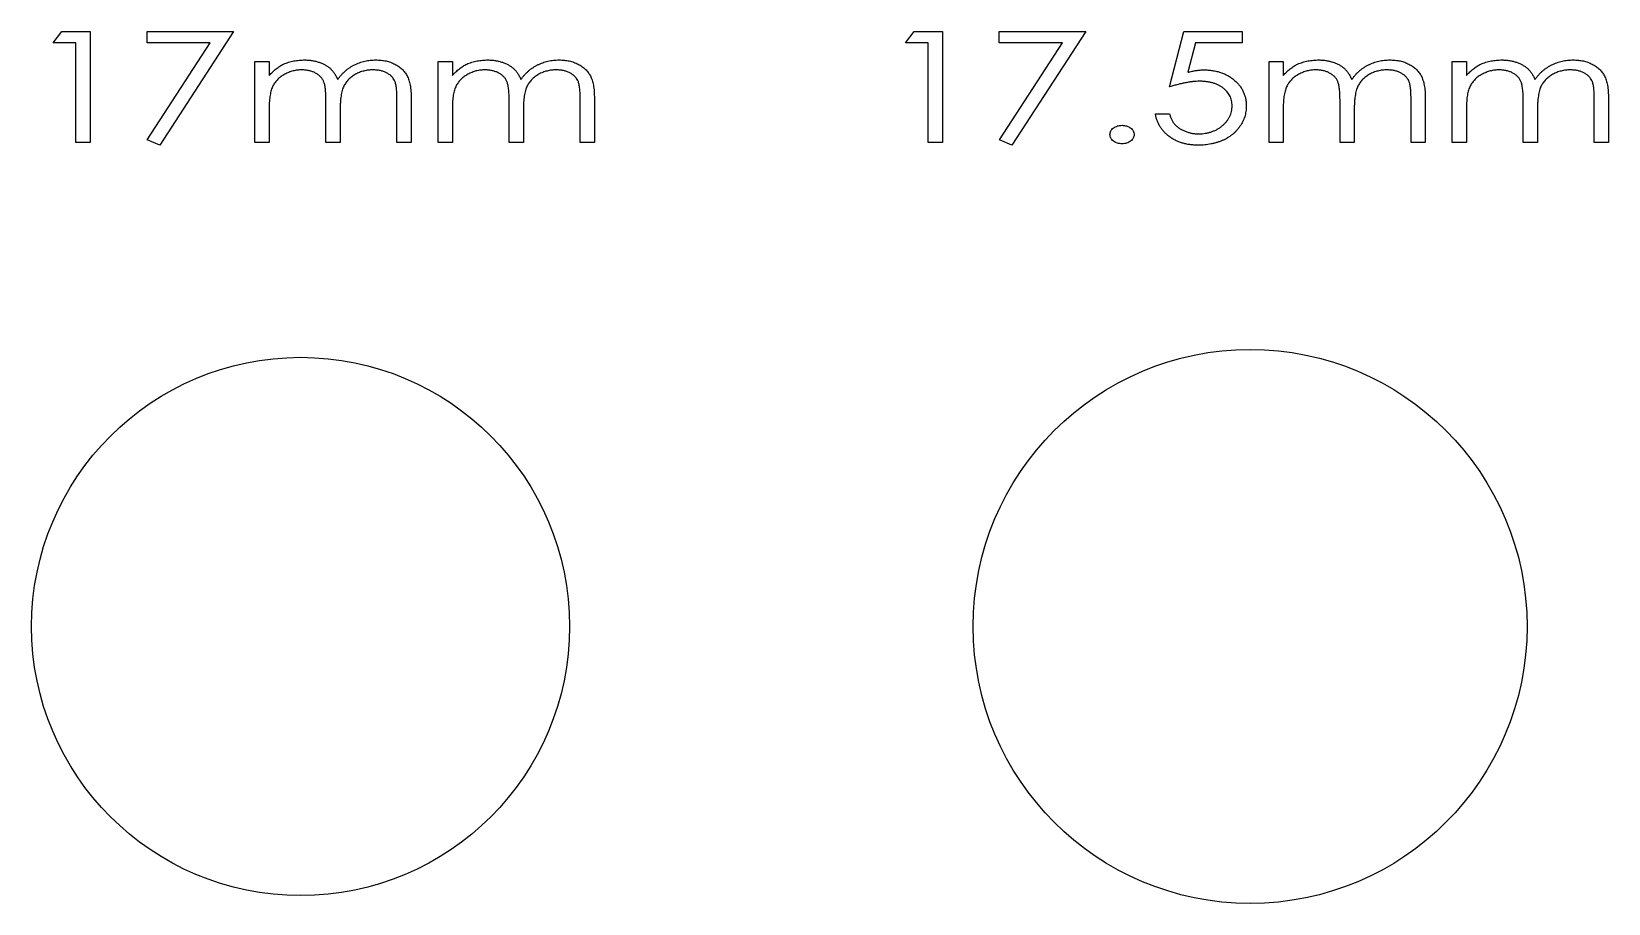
# Model space of a CAD drawing. Header units: millimetres. Extents: x 0 to 300, y -15 to 160.
# Drawn here: x 201.5 to 251.32, y 81.25 to 108.79 of the extents above; entities that cross this region are included whole.
import ezdxf

# ---------------------------------------------------------------- set-up
doc = ezdxf.new("R2010")
doc.units = ezdxf.units.MM

msp = doc.modelspace()

# ---------------------------------------------------------------- linework, layer by layer
at = {"color": 7, "linetype": 'Continuous', "lineweight": 25}
for p, q in [((202.186, 108.431), (202.46, 108.79)), ((202.46, 108.79), (203.353, 108.79)), ((203.353, 108.79), (203.353, 105.29)), ((205.148, 108.79), (207.885, 108.79)), ((205.148, 108.431), (205.148, 108.79)), ((207.885, 108.79), (205.552, 105.2)), ((229.109, 108.431), (229.383, 108.79)), ((229.383, 108.79), (230.276, 108.79)), ((230.276, 108.79), (230.276, 105.29)), ((232.071, 108.79), (234.808, 108.79)), ((232.071, 108.431), (232.071, 108.79)), ((234.808, 108.79), (232.475, 105.2)), ((237.455, 107.04), (237.904, 108.79)), ((237.904, 108.79), (239.744, 108.79)), ((239.744, 108.79), (239.744, 108.431)), ((202.904, 108.431), (202.186, 108.431)), ((202.904, 105.29), (202.904, 108.431)), ((207.148, 108.431), (205.148, 108.431)), ((205.158, 105.372), (207.148, 108.431)), ((229.827, 108.431), (229.109, 108.431)), ((229.827, 105.29), (229.827, 108.431)), ((234.071, 108.431), (232.071, 108.431)), ((232.081, 105.372), (234.071, 108.431)), ((238.269, 108.431), (238.031, 107.503)), ((239.744, 108.431), (238.269, 108.431)), ((208.558, 107.848), (209.007, 107.848)), ((208.558, 105.29), (208.558, 107.848)), ((209.007, 107.848), (209.007, 107.403)), ((214.346, 107.848), (214.795, 107.848)), ((214.346, 105.29), (214.346, 107.848)), ((214.795, 107.848), (214.795, 107.403)), ((240.596, 107.848), (241.045, 107.848)), ((240.596, 105.29), (240.596, 107.848)), ((241.045, 107.848), (241.045, 107.403)), ((246.385, 107.848), (246.834, 107.848)), ((246.385, 105.29), (246.385, 107.848)), ((246.834, 107.848), (246.834, 107.403)), ((213.045, 105.29), (213.045, 106.677)), ((213.494, 106.676), (213.494, 105.29)), ((218.834, 105.29), (218.834, 106.677)), ((219.282, 106.676), (219.282, 105.29)), ((245.084, 105.29), (245.084, 106.677)), ((245.532, 106.676), (245.532, 105.29)), ((250.872, 105.29), (250.872, 106.677)), ((251.321, 106.676), (251.321, 105.29)), ((209.007, 106.366), (209.007, 105.29)), ((210.802, 105.29), (210.802, 106.591)), ((211.25, 106.285), (211.25, 105.29)), ((214.795, 106.366), (214.795, 105.29)), ((216.59, 105.29), (216.59, 106.591)), ((217.039, 106.285), (217.039, 105.29)), ((237.007, 106.188), (237.455, 106.188)), ((241.045, 106.366), (241.045, 105.29)), ((242.84, 105.29), (242.84, 106.591)), ((243.289, 106.285), (243.289, 105.29)), ((246.834, 106.366), (246.834, 105.29)), ((248.628, 105.29), (248.628, 106.591)), ((249.077, 106.285), (249.077, 105.29)), ((203.353, 105.29), (202.904, 105.29)), ((205.552, 105.2), (205.158, 105.372)), ((209.007, 105.29), (208.558, 105.29)), ((211.25, 105.29), (210.802, 105.29)), ((213.494, 105.29), (213.045, 105.29)), ((214.795, 105.29), (214.346, 105.29)), ((217.039, 105.29), (216.59, 105.29)), ((219.282, 105.29), (218.834, 105.29)), ((230.276, 105.29), (229.827, 105.29)), ((232.475, 105.2), (232.081, 105.372)), ((241.045, 105.29), (240.596, 105.29)), ((243.289, 105.29), (242.84, 105.29)), ((245.532, 105.29), (245.084, 105.29)), ((246.834, 105.29), (246.385, 105.29)), ((249.077, 105.29), (248.628, 105.29)), ((251.321, 105.29), (250.872, 105.29))]:
    msp.add_line(p, q, dxfattribs=at)
for centre, radius in [((240, 90), 8.75), ((210, 90), 8.5)]:
    msp.add_circle(centre, radius, dxfattribs=at)
for points, knots in [([(209.007, 107.403), (209.043, 107.442), (209.114, 107.518), (209.227, 107.616), (209.341, 107.699), (209.421, 107.742), (209.46, 107.763)], [0, 0, 0, 0, 0.275334, 0.531598, 0.772747, 1, 1, 1, 1]), ([(209.46, 107.763), (209.513, 107.783), (209.621, 107.823), (209.788, 107.863), (209.959, 107.888), (210.075, 107.891), (210.133, 107.893)], [0, 0, 0, 0, 0.248666, 0.497511, 0.746763, 1, 1, 1, 1]), ([(210.133, 107.893), (210.173, 107.892), (210.251, 107.89), (210.366, 107.876), (210.478, 107.853), (210.586, 107.821), (210.687, 107.781), (210.78, 107.736), (210.864, 107.684), (210.938, 107.625), (211.006, 107.556), (211.067, 107.474), (211.124, 107.38), (211.156, 107.311), (211.172, 107.275)], [0, 0, 0, 0, 0.091495, 0.181331, 0.269692, 0.35767, 0.442954, 0.523017, 0.598806, 0.67121, 0.744319, 0.822785, 0.90752, 1, 1, 1, 1]), ([(211.172, 107.275), (211.19, 107.3), (211.226, 107.349), (211.284, 107.418), (211.345, 107.482), (211.409, 107.542), (211.476, 107.598), (211.547, 107.648), (211.621, 107.694), (211.699, 107.736), (211.778, 107.773), (211.86, 107.804), (211.943, 107.832), (212.027, 107.855), (212.113, 107.871), (212.201, 107.884), (212.29, 107.891), (212.35, 107.892), (212.38, 107.893)], [0, 0, 0, 0, 0.064963, 0.128426, 0.191314, 0.253159, 0.314906, 0.376509, 0.438526, 0.50052, 0.562959, 0.624754, 0.686477, 0.748159, 0.810399, 0.87263, 0.935901, 1, 1, 1, 1]), ([(212.38, 107.893), (212.435, 107.891), (212.542, 107.888), (212.699, 107.864), (212.845, 107.821), (212.958, 107.772), (213.043, 107.725), (213.102, 107.688), (213.157, 107.646), (213.207, 107.601), (213.254, 107.553), (213.296, 107.502), (213.334, 107.447), (213.368, 107.388), (213.398, 107.324), (213.424, 107.253), (213.445, 107.175), (213.464, 107.09), (213.477, 106.997), (213.487, 106.896), (213.493, 106.788), (213.493, 106.714), (213.494, 106.676)], [0, 0, 0, 0, 0.087023, 0.170139, 0.24949, 0.327188, 0.365264, 0.402195, 0.438365, 0.473992, 0.509038, 0.543984, 0.579069, 0.614529, 0.651259, 0.69104, 0.733662, 0.779794, 0.829169, 0.882307, 0.939338, 1, 1, 1, 1]), ([(214.795, 107.403), (214.832, 107.442), (214.902, 107.518), (215.015, 107.616), (215.129, 107.699), (215.209, 107.742), (215.248, 107.763)], [0, 0, 0, 0, 0.275334, 0.531598, 0.772747, 1, 1, 1, 1]), ([(215.248, 107.763), (215.302, 107.783), (215.409, 107.823), (215.577, 107.863), (215.748, 107.888), (215.864, 107.891), (215.922, 107.893)], [0, 0, 0, 0, 0.248666, 0.497511, 0.746763, 1, 1, 1, 1]), ([(215.922, 107.893), (215.961, 107.892), (216.039, 107.89), (216.154, 107.876), (216.266, 107.853), (216.374, 107.821), (216.476, 107.781), (216.569, 107.736), (216.652, 107.684), (216.727, 107.625), (216.794, 107.556), (216.855, 107.474), (216.913, 107.38), (216.944, 107.311), (216.961, 107.275)], [0, 0, 0, 0, 0.091495, 0.181331, 0.269692, 0.35767, 0.442954, 0.523017, 0.598806, 0.67121, 0.744319, 0.822785, 0.90752, 1, 1, 1, 1]), ([(216.961, 107.275), (216.979, 107.3), (217.014, 107.349), (217.072, 107.418), (217.133, 107.482), (217.197, 107.542), (217.264, 107.598), (217.336, 107.648), (217.41, 107.694), (217.487, 107.736), (217.567, 107.773), (217.648, 107.804), (217.731, 107.832), (217.816, 107.855), (217.902, 107.871), (217.989, 107.884), (218.078, 107.891), (218.138, 107.892), (218.168, 107.893)], [0, 0, 0, 0, 0.064963, 0.128426, 0.191314, 0.253159, 0.314906, 0.376509, 0.438526, 0.50052, 0.562959, 0.624754, 0.686477, 0.748159, 0.810399, 0.87263, 0.935901, 1, 1, 1, 1]), ([(218.168, 107.893), (218.223, 107.891), (218.331, 107.888), (218.487, 107.864), (218.633, 107.821), (218.747, 107.772), (218.831, 107.725), (218.891, 107.688), (218.945, 107.646), (218.996, 107.601), (219.043, 107.553), (219.085, 107.502), (219.123, 107.447), (219.157, 107.388), (219.187, 107.324), (219.212, 107.253), (219.234, 107.175), (219.252, 107.09), (219.266, 106.997), (219.276, 106.896), (219.281, 106.788), (219.282, 106.714), (219.282, 106.676)], [0, 0, 0, 0, 0.087023, 0.170139, 0.24949, 0.327188, 0.365264, 0.402195, 0.438365, 0.473992, 0.509038, 0.543984, 0.579069, 0.614529, 0.651259, 0.69104, 0.733662, 0.779794, 0.829169, 0.882307, 0.939338, 1, 1, 1, 1]), ([(241.045, 107.403), (241.082, 107.442), (241.152, 107.518), (241.265, 107.616), (241.379, 107.699), (241.459, 107.742), (241.498, 107.763)], [0, 0, 0, 0, 0.275334, 0.531598, 0.772747, 1, 1, 1, 1]), ([(241.498, 107.763), (241.552, 107.783), (241.659, 107.823), (241.827, 107.863), (241.998, 107.888), (242.114, 107.891), (242.172, 107.893)], [0, 0, 0, 0, 0.248666, 0.497511, 0.746763, 1, 1, 1, 1]), ([(242.172, 107.893), (242.211, 107.892), (242.289, 107.89), (242.404, 107.876), (242.516, 107.853), (242.624, 107.821), (242.726, 107.781), (242.819, 107.736), (242.902, 107.684), (242.977, 107.625), (243.044, 107.556), (243.105, 107.474), (243.163, 107.38), (243.194, 107.311), (243.211, 107.275)], [0, 0, 0, 0, 0.091495, 0.181331, 0.269692, 0.35767, 0.442954, 0.523017, 0.598806, 0.67121, 0.744319, 0.822785, 0.90752, 1, 1, 1, 1]), ([(243.211, 107.275), (243.229, 107.3), (243.264, 107.349), (243.322, 107.418), (243.383, 107.482), (243.447, 107.542), (243.514, 107.598), (243.586, 107.648), (243.66, 107.694), (243.737, 107.736), (243.817, 107.773), (243.898, 107.804), (243.981, 107.832), (244.066, 107.855), (244.152, 107.871), (244.239, 107.884), (244.328, 107.891), (244.388, 107.892), (244.418, 107.893)], [0, 0, 0, 0, 0.064963, 0.128426, 0.191314, 0.253159, 0.314906, 0.376509, 0.438526, 0.50052, 0.562959, 0.624754, 0.686477, 0.748159, 0.810399, 0.87263, 0.935901, 1, 1, 1, 1]), ([(244.418, 107.893), (244.473, 107.891), (244.581, 107.888), (244.737, 107.864), (244.883, 107.821), (244.997, 107.772), (245.081, 107.725), (245.141, 107.688), (245.195, 107.646), (245.246, 107.601), (245.293, 107.553), (245.335, 107.502), (245.373, 107.447), (245.407, 107.388), (245.437, 107.324), (245.462, 107.253), (245.484, 107.175), (245.502, 107.09), (245.516, 106.997), (245.526, 106.896), (245.531, 106.788), (245.532, 106.714), (245.532, 106.676)], [0, 0, 0, 0, 0.087023, 0.170139, 0.24949, 0.327188, 0.365264, 0.402195, 0.438365, 0.473992, 0.509038, 0.543984, 0.579069, 0.614529, 0.651259, 0.69104, 0.733662, 0.779794, 0.829169, 0.882307, 0.939338, 1, 1, 1, 1]), ([(246.834, 107.403), (246.87, 107.442), (246.941, 107.518), (247.054, 107.616), (247.168, 107.699), (247.248, 107.742), (247.287, 107.763)], [0, 0, 0, 0, 0.275334, 0.531598, 0.772747, 1, 1, 1, 1]), ([(247.287, 107.763), (247.34, 107.783), (247.447, 107.823), (247.615, 107.863), (247.786, 107.888), (247.902, 107.891), (247.96, 107.893)], [0, 0, 0, 0, 0.248666, 0.497511, 0.746763, 1, 1, 1, 1]), ([(247.96, 107.893), (248, 107.892), (248.077, 107.89), (248.193, 107.876), (248.305, 107.853), (248.413, 107.821), (248.514, 107.781), (248.607, 107.736), (248.691, 107.684), (248.765, 107.625), (248.833, 107.556), (248.893, 107.474), (248.951, 107.38), (248.983, 107.311), (248.999, 107.275)], [0, 0, 0, 0, 0.091495, 0.181331, 0.269692, 0.35767, 0.442954, 0.523017, 0.598806, 0.67121, 0.744319, 0.822785, 0.90752, 1, 1, 1, 1]), ([(248.999, 107.275), (249.017, 107.3), (249.053, 107.349), (249.111, 107.418), (249.172, 107.482), (249.236, 107.542), (249.303, 107.598), (249.374, 107.648), (249.448, 107.694), (249.526, 107.736), (249.605, 107.773), (249.687, 107.804), (249.77, 107.832), (249.854, 107.855), (249.94, 107.871), (250.028, 107.884), (250.117, 107.891), (250.177, 107.892), (250.207, 107.893)], [0, 0, 0, 0, 0.064963, 0.128426, 0.191314, 0.253159, 0.314906, 0.376509, 0.438526, 0.50052, 0.562959, 0.624754, 0.686477, 0.748159, 0.810399, 0.87263, 0.935901, 1, 1, 1, 1]), ([(250.207, 107.893), (250.262, 107.891), (250.369, 107.888), (250.526, 107.864), (250.672, 107.821), (250.785, 107.772), (250.87, 107.725), (250.929, 107.688), (250.984, 107.646), (251.034, 107.601), (251.081, 107.553), (251.123, 107.502), (251.161, 107.447), (251.195, 107.388), (251.225, 107.324), (251.251, 107.253), (251.272, 107.175), (251.291, 107.09), (251.304, 106.997), (251.314, 106.896), (251.319, 106.788), (251.32, 106.714), (251.321, 106.676)], [0, 0, 0, 0, 0.087023, 0.170139, 0.24949, 0.327188, 0.365264, 0.402195, 0.438365, 0.473992, 0.509038, 0.543984, 0.579069, 0.614529, 0.651259, 0.69104, 0.733662, 0.779794, 0.829169, 0.882307, 0.939338, 1, 1, 1, 1]), ([(210.042, 107.579), (209.994, 107.577), (209.9, 107.574), (209.761, 107.547), (209.626, 107.504), (209.499, 107.445), (209.382, 107.372), (209.279, 107.284), (209.193, 107.186), (209.135, 107.093), (209.098, 107.011), (209.073, 106.941), (209.052, 106.864), (209.036, 106.779), (209.022, 106.687), (209.014, 106.587), (209.008, 106.479), (209.007, 106.405), (209.007, 106.366)], [0, 0, 0, 0, 0.078369, 0.155618, 0.232522, 0.310283, 0.386838, 0.459822, 0.530844, 0.602169, 0.639422, 0.679526, 0.723466, 0.771006, 0.82202, 0.877357, 0.936401, 1, 1, 1, 1]), ([(210.802, 106.591), (210.801, 106.627), (210.8, 106.698), (210.798, 106.799), (210.791, 106.891), (210.785, 106.974), (210.774, 107.048), (210.763, 107.112), (210.747, 107.167), (210.725, 107.229), (210.687, 107.296), (210.63, 107.367), (210.557, 107.429), (210.473, 107.482), (210.378, 107.525), (210.273, 107.557), (210.16, 107.575), (210.082, 107.577), (210.042, 107.579)], [0, 0, 0, 0, 0.07574, 0.145712, 0.209053, 0.26622, 0.317385, 0.362041, 0.401599, 0.435023, 0.496775, 0.558852, 0.623472, 0.69199, 0.764089, 0.838247, 0.916917, 1, 1, 1, 1]), ([(212.287, 107.579), (212.238, 107.577), (212.14, 107.574), (211.998, 107.546), (211.861, 107.503), (211.754, 107.452), (211.673, 107.403), (211.616, 107.364), (211.564, 107.32), (211.515, 107.276), (211.472, 107.227), (211.432, 107.176), (211.397, 107.122), (211.364, 107.064), (211.336, 107), (211.314, 106.926), (211.293, 106.843), (211.278, 106.75), (211.265, 106.648), (211.256, 106.536), (211.252, 106.414), (211.251, 106.329), (211.25, 106.285)], [0, 0, 0, 0, 0.077845, 0.153555, 0.228222, 0.303349, 0.340367, 0.376638, 0.411962, 0.446627, 0.480796, 0.51491, 0.548727, 0.582858, 0.618987, 0.659177, 0.703934, 0.753287, 0.807472, 0.866601, 0.930743, 1, 1, 1, 1]), ([(213.045, 106.677), (213.045, 106.71), (213.044, 106.773), (213.041, 106.863), (213.035, 106.945), (213.028, 107.019), (213.018, 107.086), (213.004, 107.144), (212.99, 107.195), (212.966, 107.251), (212.929, 107.314), (212.871, 107.38), (212.799, 107.438), (212.716, 107.488), (212.622, 107.529), (212.518, 107.558), (212.405, 107.576), (212.327, 107.578), (212.287, 107.579)], [0, 0, 0, 0, 0.071452, 0.137333, 0.19718, 0.251565, 0.300142, 0.343594, 0.381868, 0.415039, 0.476828, 0.540485, 0.60648, 0.677459, 0.751973, 0.829992, 0.91213, 1, 1, 1, 1]), ([(215.83, 107.579), (215.782, 107.577), (215.688, 107.574), (215.549, 107.547), (215.415, 107.504), (215.287, 107.445), (215.17, 107.372), (215.068, 107.284), (214.982, 107.186), (214.923, 107.093), (214.886, 107.011), (214.862, 106.941), (214.841, 106.864), (214.824, 106.779), (214.811, 106.687), (214.802, 106.587), (214.796, 106.479), (214.796, 106.405), (214.795, 106.366)], [0, 0, 0, 0, 0.0783695, 0.1556176, 0.2325217, 0.3102833, 0.386838, 0.4598222, 0.5308438, 0.6021689, 0.6394218, 0.6795258, 0.7234663, 0.7710062, 0.8220197, 0.8773569, 0.9364012, 1, 1, 1, 1]), ([(216.59, 106.591), (216.59, 106.627), (216.589, 106.698), (216.587, 106.799), (216.58, 106.891), (216.573, 106.974), (216.562, 107.048), (216.551, 107.112), (216.535, 107.167), (216.513, 107.229), (216.476, 107.296), (216.418, 107.367), (216.346, 107.429), (216.261, 107.482), (216.166, 107.525), (216.062, 107.557), (215.949, 107.575), (215.87, 107.577), (215.83, 107.579)], [0, 0, 0, 0, 0.07574, 0.145712, 0.209053, 0.26622, 0.317385, 0.362041, 0.401599, 0.435023, 0.496775, 0.558852, 0.623472, 0.69199, 0.764089, 0.838247, 0.916917, 1, 1, 1, 1]), ([(218.076, 107.579), (218.026, 107.577), (217.929, 107.574), (217.786, 107.546), (217.649, 107.503), (217.542, 107.452), (217.462, 107.403), (217.404, 107.364), (217.353, 107.32), (217.304, 107.276), (217.261, 107.227), (217.22, 107.176), (217.185, 107.122), (217.153, 107.064), (217.125, 107), (217.102, 106.926), (217.082, 106.843), (217.066, 106.75), (217.054, 106.648), (217.045, 106.536), (217.04, 106.414), (217.039, 106.329), (217.039, 106.285)], [0, 0, 0, 0, 0.077845, 0.153555, 0.228222, 0.303349, 0.340367, 0.376638, 0.411962, 0.446627, 0.480796, 0.51491, 0.548727, 0.582858, 0.618987, 0.659177, 0.703934, 0.753287, 0.807472, 0.866601, 0.930743, 1, 1, 1, 1]), ([(218.834, 106.677), (218.833, 106.71), (218.833, 106.773), (218.829, 106.863), (218.824, 106.945), (218.816, 107.019), (218.806, 107.086), (218.792, 107.144), (218.779, 107.195), (218.755, 107.251), (218.717, 107.314), (218.659, 107.38), (218.588, 107.438), (218.504, 107.488), (218.41, 107.529), (218.306, 107.558), (218.194, 107.576), (218.116, 107.578), (218.076, 107.579)], [0, 0, 0, 0, 0.0714522, 0.1373331, 0.19718, 0.2515646, 0.3001416, 0.3435939, 0.381868, 0.4150388, 0.4768277, 0.540485, 0.6064804, 0.6774591, 0.7519729, 0.829992, 0.9121299, 1, 1, 1, 1]), ([(238.398, 107.22), (238.365, 107.219), (238.296, 107.218), (238.191, 107.209), (238.081, 107.195), (237.966, 107.175), (237.845, 107.15), (237.72, 107.119), (237.589, 107.082), (237.501, 107.054), (237.455, 107.04)], [0, 0, 0, 0, 0.1034317, 0.2129961, 0.3282321, 0.4493689, 0.5773163, 0.7115265, 0.8521466, 1, 1, 1, 1]), ([(238.031, 107.503), (238.076, 107.514), (238.164, 107.537), (238.294, 107.561), (238.416, 107.575), (238.496, 107.578), (238.534, 107.579)], [0, 0, 0, 0, 0.274191, 0.532566, 0.773149, 1, 1, 1, 1]), ([(239.43, 106.447), (239.429, 106.475), (239.428, 106.53), (239.414, 106.611), (239.392, 106.687), (239.361, 106.759), (239.321, 106.828), (239.272, 106.892), (239.215, 106.952), (239.149, 107.007), (239.076, 107.057), (238.996, 107.101), (238.91, 107.137), (238.82, 107.168), (238.722, 107.191), (238.619, 107.208), (238.51, 107.218), (238.436, 107.219), (238.398, 107.22)], [0, 0, 0, 0, 0.058327, 0.114433, 0.168979, 0.222906, 0.277523, 0.332963, 0.389962, 0.44957, 0.510976, 0.573547, 0.637928, 0.704094, 0.772975, 0.845282, 0.920834, 1, 1, 1, 1]), ([(238.534, 107.579), (238.582, 107.578), (238.676, 107.576), (238.813, 107.56), (238.943, 107.535), (239.067, 107.5), (239.185, 107.455), (239.297, 107.399), (239.402, 107.334), (239.499, 107.259), (239.588, 107.176), (239.666, 107.087), (239.731, 106.992), (239.786, 106.892), (239.827, 106.785), (239.857, 106.673), (239.876, 106.555), (239.878, 106.475), (239.878, 106.434)], [0, 0, 0, 0, 0.072428, 0.142059, 0.208935, 0.274198, 0.337657, 0.400338, 0.462661, 0.525401, 0.587156, 0.646505, 0.704674, 0.761991, 0.819515, 0.877869, 0.93784, 1, 1, 1, 1]), ([(242.08, 107.579), (242.032, 107.577), (241.938, 107.574), (241.799, 107.547), (241.665, 107.504), (241.537, 107.445), (241.42, 107.372), (241.318, 107.284), (241.232, 107.186), (241.173, 107.093), (241.136, 107.011), (241.112, 106.941), (241.091, 106.864), (241.074, 106.779), (241.061, 106.687), (241.052, 106.587), (241.046, 106.479), (241.046, 106.405), (241.045, 106.366)], [0, 0, 0, 0, 0.078369, 0.155618, 0.232522, 0.310283, 0.386838, 0.459822, 0.530844, 0.602169, 0.639422, 0.679526, 0.723466, 0.771006, 0.82202, 0.877357, 0.936401, 1, 1, 1, 1]), ([(242.84, 106.591), (242.84, 106.627), (242.839, 106.698), (242.837, 106.799), (242.83, 106.891), (242.823, 106.974), (242.812, 107.048), (242.801, 107.112), (242.785, 107.167), (242.763, 107.229), (242.726, 107.296), (242.668, 107.367), (242.596, 107.429), (242.511, 107.482), (242.416, 107.525), (242.312, 107.557), (242.199, 107.575), (242.12, 107.577), (242.08, 107.579)], [0, 0, 0, 0, 0.0757399, 0.1457118, 0.2090526, 0.2662204, 0.3173846, 0.3620406, 0.4015988, 0.4350226, 0.4967749, 0.5588523, 0.6234715, 0.69199, 0.7640894, 0.8382475, 0.916917, 1, 1, 1, 1]), ([(244.326, 107.579), (244.276, 107.577), (244.179, 107.574), (244.036, 107.546), (243.899, 107.503), (243.792, 107.452), (243.712, 107.403), (243.654, 107.364), (243.603, 107.32), (243.554, 107.276), (243.511, 107.227), (243.47, 107.176), (243.435, 107.122), (243.403, 107.064), (243.375, 107), (243.352, 106.926), (243.332, 106.843), (243.316, 106.75), (243.304, 106.648), (243.295, 106.536), (243.29, 106.414), (243.289, 106.329), (243.289, 106.285)], [0, 0, 0, 0, 0.077845, 0.153555, 0.228222, 0.303349, 0.340367, 0.376638, 0.411962, 0.446627, 0.480796, 0.51491, 0.548727, 0.582858, 0.618987, 0.659177, 0.703934, 0.753287, 0.807472, 0.866601, 0.930743, 1, 1, 1, 1]), ([(245.084, 106.677), (245.083, 106.71), (245.083, 106.773), (245.079, 106.863), (245.074, 106.945), (245.066, 107.019), (245.056, 107.086), (245.042, 107.144), (245.029, 107.195), (245.005, 107.251), (244.967, 107.314), (244.909, 107.38), (244.838, 107.438), (244.754, 107.488), (244.66, 107.529), (244.556, 107.558), (244.444, 107.576), (244.366, 107.578), (244.326, 107.579)], [0, 0, 0, 0, 0.071452, 0.137333, 0.19718, 0.251565, 0.300142, 0.343594, 0.381868, 0.415039, 0.476828, 0.540485, 0.60648, 0.677459, 0.751973, 0.829992, 0.91213, 1, 1, 1, 1]), ([(247.868, 107.579), (247.821, 107.577), (247.726, 107.574), (247.587, 107.547), (247.453, 107.504), (247.326, 107.445), (247.208, 107.372), (247.106, 107.284), (247.02, 107.186), (246.962, 107.093), (246.925, 107.011), (246.9, 106.941), (246.879, 106.864), (246.863, 106.779), (246.849, 106.687), (246.841, 106.587), (246.835, 106.479), (246.834, 106.405), (246.834, 106.366)], [0, 0, 0, 0, 0.0783695, 0.1556176, 0.2325217, 0.3102833, 0.386838, 0.4598222, 0.5308438, 0.6021689, 0.6394218, 0.6795258, 0.7234663, 0.7710062, 0.8220197, 0.8773569, 0.9364012, 1, 1, 1, 1]), ([(248.628, 106.591), (248.628, 106.627), (248.627, 106.698), (248.625, 106.799), (248.618, 106.891), (248.611, 106.974), (248.6, 107.048), (248.589, 107.112), (248.574, 107.167), (248.552, 107.229), (248.514, 107.296), (248.456, 107.367), (248.384, 107.429), (248.3, 107.482), (248.205, 107.525), (248.1, 107.557), (247.987, 107.575), (247.909, 107.577), (247.868, 107.579)], [0, 0, 0, 0, 0.07574, 0.145712, 0.209053, 0.26622, 0.317385, 0.362041, 0.401599, 0.435023, 0.496775, 0.558852, 0.623472, 0.69199, 0.764089, 0.838247, 0.916917, 1, 1, 1, 1]), ([(250.114, 107.579), (250.065, 107.577), (249.967, 107.574), (249.825, 107.546), (249.688, 107.503), (249.581, 107.452), (249.5, 107.403), (249.443, 107.364), (249.391, 107.32), (249.342, 107.276), (249.299, 107.227), (249.259, 107.176), (249.224, 107.122), (249.191, 107.064), (249.163, 107), (249.141, 106.926), (249.12, 106.843), (249.105, 106.75), (249.092, 106.648), (249.083, 106.536), (249.079, 106.414), (249.078, 106.329), (249.077, 106.285)], [0, 0, 0, 0, 0.077845, 0.153555, 0.228222, 0.303349, 0.340367, 0.376638, 0.411962, 0.446627, 0.480796, 0.51491, 0.548727, 0.582858, 0.618987, 0.659177, 0.703934, 0.753287, 0.807472, 0.866601, 0.930743, 1, 1, 1, 1]), ([(250.872, 106.677), (250.872, 106.71), (250.871, 106.773), (250.868, 106.863), (250.862, 106.945), (250.855, 107.019), (250.845, 107.086), (250.831, 107.144), (250.817, 107.195), (250.793, 107.251), (250.756, 107.314), (250.698, 107.38), (250.626, 107.438), (250.543, 107.488), (250.449, 107.529), (250.345, 107.558), (250.232, 107.576), (250.154, 107.578), (250.114, 107.579)], [0, 0, 0, 0, 0.071452, 0.137333, 0.19718, 0.251565, 0.300142, 0.343594, 0.381868, 0.415039, 0.476828, 0.540485, 0.60648, 0.677459, 0.751973, 0.829992, 0.91213, 1, 1, 1, 1]), ([(238.347, 105.2), (238.303, 105.201), (238.218, 105.202), (238.092, 105.217), (237.971, 105.237), (237.855, 105.268), (237.744, 105.305), (237.639, 105.354), (237.539, 105.409), (237.445, 105.473), (237.358, 105.545), (237.28, 105.621), (237.21, 105.703), (237.151, 105.791), (237.1, 105.882), (237.059, 105.979), (237.027, 106.081), (237.013, 106.152), (237.007, 106.188)], [0, 0, 0, 0, 0.072168, 0.141601, 0.208948, 0.274345, 0.338877, 0.402053, 0.464732, 0.527747, 0.58968, 0.649963, 0.708538, 0.76631, 0.823631, 0.881522, 0.940084, 1, 1, 1, 1]), ([(237.455, 106.188), (237.465, 106.154), (237.482, 106.089), (237.522, 105.999), (237.569, 105.919), (237.626, 105.847), (237.693, 105.785), (237.769, 105.73), (237.855, 105.679), (237.951, 105.638), (238.052, 105.602), (238.157, 105.578), (238.265, 105.562), (238.337, 105.56), (238.374, 105.559)], [0, 0, 0, 0, 0.086317, 0.166834, 0.243764, 0.318268, 0.393179, 0.471027, 0.553149, 0.640396, 0.730179, 0.819223, 0.909151, 1, 1, 1, 1]), ([(239.878, 106.434), (239.878, 106.405), (239.877, 106.348), (239.867, 106.264), (239.851, 106.182), (239.83, 106.101), (239.801, 106.022), (239.766, 105.945), (239.725, 105.87), (239.679, 105.797), (239.627, 105.727), (239.57, 105.661), (239.509, 105.599), (239.443, 105.542), (239.373, 105.488), (239.298, 105.439), (239.219, 105.394), (239.136, 105.354), (239.049, 105.317), (238.958, 105.287), (238.865, 105.259), (238.767, 105.238), (238.667, 105.221), (238.563, 105.21), (238.457, 105.201), (238.384, 105.201), (238.347, 105.2)], [0, 0, 0, 0, 0.038974, 0.077549, 0.11556, 0.153589, 0.191671, 0.229828, 0.268688, 0.308457, 0.348178, 0.387797, 0.427307, 0.467135, 0.507239, 0.547798, 0.588985, 0.631253, 0.674185, 0.717703, 0.761868, 0.80734, 0.853637, 0.900885, 0.949862, 1, 1, 1, 1]), ([(238.374, 105.559), (238.409, 105.56), (238.48, 105.562), (238.583, 105.574), (238.682, 105.593), (238.777, 105.622), (238.869, 105.657), (238.956, 105.701), (239.041, 105.752), (239.119, 105.812), (239.192, 105.876), (239.255, 105.946), (239.31, 106.02), (239.353, 106.098), (239.388, 106.179), (239.412, 106.265), (239.427, 106.355), (239.429, 106.416), (239.43, 106.447)], [0, 0, 0, 0, 0.069517, 0.137142, 0.202836, 0.267181, 0.330832, 0.394801, 0.4586, 0.523218, 0.586976, 0.648119, 0.707623, 0.765327, 0.822873, 0.88031, 0.939136, 1, 1, 1, 1]), ([(235.571, 105.537), (235.572, 105.557), (235.575, 105.596), (235.597, 105.652), (235.633, 105.702), (235.682, 105.746), (235.74, 105.783), (235.806, 105.81), (235.877, 105.825), (235.927, 105.828), (235.952, 105.829)], [0, 0, 0, 0, 0.11159, 0.220601, 0.333316, 0.458432, 0.589453, 0.720759, 0.855827, 1, 1, 1, 1]), ([(235.952, 105.829), (235.978, 105.828), (236.027, 105.825), (236.099, 105.81), (236.164, 105.783), (236.222, 105.746), (236.272, 105.702), (236.307, 105.652), (236.33, 105.596), (236.332, 105.557), (236.334, 105.537)], [0, 0, 0, 0, 0.144173, 0.279241, 0.410547, 0.541568, 0.666684, 0.779399, 0.88841, 1, 1, 1, 1]), ([(235.952, 105.245), (235.927, 105.246), (235.877, 105.248), (235.806, 105.265), (235.74, 105.292), (235.682, 105.329), (235.633, 105.373), (235.597, 105.424), (235.575, 105.479), (235.572, 105.518), (235.571, 105.537)], [0, 0, 0, 0, 0.14438, 0.279933, 0.411427, 0.542636, 0.668828, 0.781705, 0.890873, 1, 1, 1, 1]), ([(236.334, 105.537), (236.332, 105.518), (236.33, 105.479), (236.307, 105.424), (236.271, 105.373), (236.223, 105.329), (236.164, 105.292), (236.099, 105.265), (236.027, 105.248), (235.978, 105.246), (235.952, 105.245)], [0, 0, 0, 0, 0.109127, 0.218295, 0.331172, 0.457364, 0.588573, 0.720067, 0.85562, 1, 1, 1, 1])]:
    msp.add_open_spline(points, degree=3, knots=knots, dxfattribs=at)

doc.saveas('drawing.dxf')
